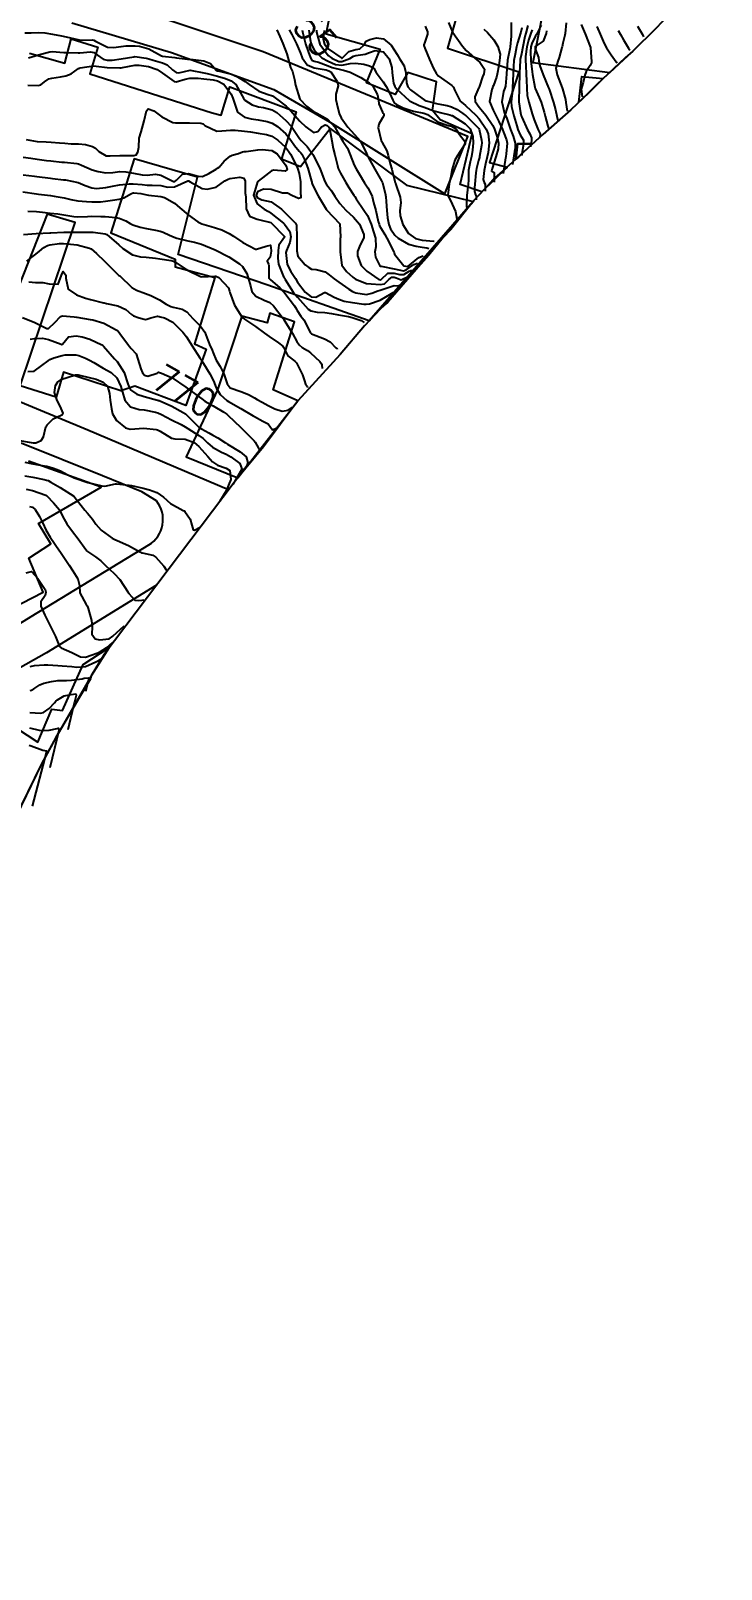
# Model space of a CAD drawing. Header units: metres. Extents: x 318500 to 325275, y 7408834 to 7428799.
# Drawn here: x 323794.6 to 323894.7, y 7419676.5 to 7419899.6 of the extents above; entities that cross this region are included whole.
import ezdxf
from ezdxf.enums import TextEntityAlignment as Align

# ---------------------------------------------------------------- set-up
doc = ezdxf.new("R2010")
doc.units = ezdxf.units.M
doc.header["$MEASUREMENT"] = 0
for name, color, linetype in [('Area', 45, 'Continuous'), ('Cotas', 45, 'Continuous'), ('Curvas de Nivel 1m', 11, 'Continuous'), ('Curvas de Nivel 5m', 15, 'Continuous'), ('Edificações', 30, 'Continuous'), ('Vias Primárias', 230, 'Continuous')]:
    doc.layers.add(name, color=color, linetype=linetype)
doc.styles.add('Style-STANDARD', font='STANDARD.shx')

msp = doc.modelspace()

# ---------------------------------------------------------------- linework, layer by layer
at = {"layer": 'Area'}
msp.add_lwpolyline([(323885.21, 7419899.93), (323881.87, 7419896.62), (323880.78, 7419895.66), (323876.62, 7419891.75), (323875.48, 7419890.58), (323872.86, 7419888.14), (323868.82, 7419884.55), (323864.93, 7419880.97), (323862.09, 7419878.48), (323861.88, 7419878.29), (323861.16, 7419877.44), (323858.75, 7419874.95), (323858.71, 7419874.85), (323855.46, 7419870.8), (323854.38, 7419869.62), (323853.54, 7419868.59), (323852.27, 7419867.07), (323847.97, 7419862.2), (323846.33, 7419860.24), (323845.96, 7419859.89), (323845.22, 7419859.21), (323842.95, 7419856.79), (323839.46, 7419852.63), (323833.3, 7419845.91), (323829.09, 7419840.32), (323828.31, 7419839.25), (323825.58, 7419836.09), (323805.2, 7419809.15), (323803.36, 7419806.05), (323803.23, 7419805.61), (323801.63, 7419802.95), (323798.23, 7419797.09), (323796.12, 7419793.28), (323790.15, 7419781.02)], dxfattribs=at)
at = {"layer": 'Curvas de Nivel 1m', "flags": 128}
for points, elevation in [([(323793.74, 7419899.29), (323794.66, 7419899.28), (323795.74, 7419899.35), (323796.63, 7419899.29), (323797.73, 7419899.09), (323799.04, 7419898.84), (323799.73, 7419898.71), (323801.58, 7419898.27), (323801.72, 7419898.24), (323803.55, 7419898.27), (323803.72, 7419898.23), (323803.98, 7419898.09), (323805.71, 7419897.22), (323806.59, 7419897.17), (323807.71, 7419897.33), (323808.35, 7419897.39), (323809.71, 7419897.41), (323810.36, 7419897.35), (323811.71, 7419896.99), (323813.53, 7419895.96), (323813.69, 7419895.91), (323815.45, 7419895.7), (323815.69, 7419895.65), (323817.28, 7419895.5), (323817.69, 7419895.48), (323818.14, 7419895.44), (323819.68, 7419895.25), (323820.66, 7419894.85), (323821.53, 7419893.85), (323821.67, 7419893.8), (323821.74, 7419893.78), (323823.66, 7419893.31), (323824.55, 7419892.91), (323825.65, 7419892.25), (323826.24, 7419891.79), (323827.63, 7419890.83), (323829.01, 7419890.36), (323829.62, 7419890.15), (323830.2, 7419889.73), (323831.6, 7419888.65), (323832.11, 7419888.22), (323832.51, 7419887.71), (323833.57, 7419886.51), (323834.46, 7419885.68), (323835.55, 7419884.85), (323836.2, 7419885), (323836.74, 7419885.65), (323837.24, 7419885.97), (323837.56, 7419885.87), (323837.78, 7419885.64), (323837.96, 7419885.23), (323838.25, 7419883.63), (323838.43, 7419882.54), (323838.66, 7419881.62), (323839.04, 7419880.07), (323839.15, 7419879.61), (323839.47, 7419878.96), (323840.27, 7419877.6), (323840.71, 7419876.86), (323841.43, 7419875.77), (323841.56, 7419875.58), (323841.78, 7419875.22), (323842.88, 7419873.57), (323843.39, 7419872.79), (323843.92, 7419871.55), (323844.27, 7419870.46), (323844.55, 7419869.54), (323844.59, 7419868.28), (323844.45, 7419867.54), (323844.56, 7419866.79), (323845.21, 7419865.53), (323845.3, 7419865.48), (323845.37, 7419865.46), (323847.29, 7419865.07), (323848.6, 7419864.8), (323849.01, 7419864.92), (323850.13, 7419865.72), (323850.65, 7419865.91)], 759), ([(323830.24, 7419899.74), (323830.7, 7419898.76), (323831.13, 7419897.73), (323831.7, 7419896.27), (323831.84, 7419895.72), (323832.25, 7419894.28), (323832.52, 7419893.71), (323832.81, 7419892.55), (323832.94, 7419891.7), (323833.61, 7419889.69), (323834.58, 7419888.65), (323835.59, 7419887.9), (323836.06, 7419887.66), (323837.58, 7419886.76), (323838.65, 7419885.62), (323839.54, 7419884.05), (323839.81, 7419883.61), (323840.51, 7419882.58), (323840.9, 7419881.59), (323841.49, 7419880.11), (323841.76, 7419879.58), (323842.19, 7419878.86), (323842.97, 7419877.56), (323843.44, 7419876.81), (323843.89, 7419876.01), (323844.06, 7419875.55), (323844.29, 7419874.67), (323844.6, 7419873.54), (323844.97, 7419871.94), (323845.08, 7419871.53), (323845.16, 7419871.33), (323845.36, 7419870.94), (323845.89, 7419870.05), (323846.19, 7419869.52), (323847.18, 7419867.64), (323847.24, 7419867.5), (323847.25, 7419867.43), (323847.32, 7419867.2), (323848.68, 7419865.49), (323849.22, 7419865.4), (323849.27, 7419865.43), (323850.83, 7419866.73), (323851.46, 7419866.97)], 758), ([(323832.04, 7419899.72), (323832.41, 7419899.04), (323833.1, 7419897.7), (323833.7, 7419896.33), (323833.93, 7419895.69), (323834.65, 7419894.65), (323835.68, 7419894.22), (323837.4, 7419893.92), (323837.67, 7419893.83), (323837.81, 7419893.77), (323838.09, 7419893.63), (323839.01, 7419892.26), (323839.15, 7419891.62), (323838.83, 7419890.41), (323838.82, 7419889.62), (323838.97, 7419888.99), (323839.29, 7419887.61), (323839.58, 7419886.95), (323840.54, 7419885.6), (323841.54, 7419884.56), (323842.39, 7419883.57), (323843.27, 7419881.8), (323843.37, 7419881.56), (323843.51, 7419881.27), (323844.45, 7419879.55), (323845.45, 7419877.82), (323845.58, 7419877.53), (323845.97, 7419876.06), (323846.05, 7419875.52), (323846.09, 7419874.85), (323846.21, 7419873.52), (323846.32, 7419872.46), (323846.48, 7419871.51), (323846.75, 7419870.89), (323847.36, 7419869.98), (323847.85, 7419869.5), (323849.34, 7419868.67), (323850.45, 7419868.35), (323851.33, 7419868.21), (323852, 7419868.11), (323852.27, 7419868.03)], 757), ([(323833.92, 7419899.69), (323833.98, 7419899.46), (323834.41, 7419897.68), (323834.78, 7419896.59), (323835.12, 7419895.67), (323835.35, 7419895.33), (323835.69, 7419895.19), (323836.31, 7419895.03), (323837.68, 7419894.5), (323838.3, 7419894.25), (323839.67, 7419893.91), (323839.94, 7419893.87), (323840.91, 7419893.59), (323841.66, 7419893.21), (323842.43, 7419892.8), (323843.65, 7419892.05), (323844.16, 7419891.55), (323844.85, 7419890.31), (323845, 7419889.54), (323845.04, 7419888.98), (323845.59, 7419887.8), (323845.69, 7419887.63), (323845.76, 7419887.53), (323845.79, 7419887.32), (323845.58, 7419886.98), (323845.04, 7419886.07), (323844.95, 7419885.54), (323845.36, 7419883.7), (323845.46, 7419883.53), (323845.48, 7419883.48), (323845.53, 7419883.39), (323846.21, 7419882.21), (323846.4, 7419881.52), (323846.69, 7419880.32), (323846.94, 7419879.51), (323847.42, 7419877.53), (323847.43, 7419877.5), (323847.43, 7419877.49), (323847.45, 7419877.44), (323848.14, 7419875.49), (323848.21, 7419874.7), (323848.1, 7419873.49), (323848.13, 7419872.76), (323848.52, 7419871.49), (323849.36, 7419870.21), (323850.35, 7419869.47), (323851.35, 7419869.21), (323853.02, 7419869.1), (323853.09, 7419869.08)], 756), ([(323836.03, 7419899.67), (323836.02, 7419899.39), (323836.47, 7419897.65), (323837.7, 7419896.02), (323838.23, 7419895.63), (323839.23, 7419895.16), (323839.69, 7419895.13), (323840.84, 7419895.6), (323841.36, 7419895.93), (323841.7, 7419896.02), (323843.05, 7419896.21), (323843.7, 7419896.45), (323844.53, 7419896.73), (323845.71, 7419896.54), (323846.52, 7419895.52), (323846.93, 7419894.27), (323846.99, 7419893.52), (323847.16, 7419892), (323847.36, 7419891.51), (323847.63, 7419891.13), (323849.42, 7419889.48), (323849.53, 7419889.4), (323849.61, 7419889.37), (323850.91, 7419888.77), (323851.6, 7419888.53), (323853.03, 7419888), (323853.59, 7419887.82), (323853.92, 7419887.75), (323855.36, 7419887.4), (323855.59, 7419887.33), (323855.7, 7419887.29), (323857.57, 7419886.12), (323858.27, 7419885.36), (323858.66, 7419884.25), (323858.71, 7419883.36), (323858.61, 7419882.27), (323858.47, 7419881.36), (323858.29, 7419880.57), (323858.06, 7419879.36), (323858.03, 7419877.92), (323857.98, 7419877.36), (323857.79, 7419875.72), (323857.77, 7419874.09), (323857.8, 7419873.96), (323857.82, 7419873.92), (323857.82, 7419873.78)], 754), ([(323837.11, 7419899.65), (323836.99, 7419898.39), (323837.17, 7419897.65), (323837.71, 7419897), (323839.66, 7419895.61), (323839.68, 7419895.6), (323839.72, 7419895.61), (323840.69, 7419896.61), (323841.71, 7419896.87), (323842.29, 7419897), (323842.9, 7419897.57), (323843.23, 7419898.07), (323843.73, 7419898.35), (323844.72, 7419898.56), (323845.73, 7419898.43), (323846.85, 7419897.52), (323847.7, 7419896.17), (323848.11, 7419895.5), (323848.7, 7419894.51), (323848.95, 7419893.49), (323849.06, 7419892.07), (323849.24, 7419891.49), (323849.63, 7419891.04), (323851.26, 7419889.81), (323851.61, 7419889.57), (323851.93, 7419889.45), (323853.61, 7419889.01), (323854.94, 7419888.74), (323855.6, 7419888.56), (323856.38, 7419888.17), (323857.57, 7419887.37), (323857.59, 7419887.35), (323857.83, 7419887.12), (323859.56, 7419885.43), (323859.6, 7419885.35), (323859.92, 7419883.72), (323859.96, 7419883.34), (323859.92, 7419882.96), (323859.64, 7419881.35), (323859.62, 7419881.24), (323859.5, 7419880.79), (323859.2, 7419879.63), (323859.15, 7419879.35), (323859.12, 7419878.99), (323858.96, 7419877.35), (323858.91, 7419876.8), (323858.91, 7419876.28), (323859.07, 7419875.8), (323859.14, 7419875.63), (323859.14, 7419875.06)], 753), ([(323851.76, 7419900.26), (323852.08, 7419899.45), (323852.1, 7419899.09), (323851.73, 7419897.93), (323851.59, 7419897.58), (323851.59, 7419897.45), (323851.71, 7419897.07), (323852.41, 7419895.44), (323852.97, 7419894.14), (323853.34, 7419893.43), (323853.66, 7419893.07), (323854.93, 7419892.13), (323855.64, 7419891.64), (323855.88, 7419891.4), (323856, 7419891.03), (323856.82, 7419889.38), (323857.26, 7419889.03), (323857.6, 7419888.78), (323859.09, 7419887.35), (323859.58, 7419886.82), (323860.62, 7419885.33), (323860.89, 7419884.67), (323861.06, 7419883.33), (323860.9, 7419881.95), (323860.76, 7419881.33), (323860.52, 7419880.31), (323860.31, 7419879.33), (323860.16, 7419878.03), (323860.3, 7419877.6), (323860.46, 7419877.34), (323860.46, 7419876.35)], 752), ([(323855.16, 7419900.8), (323855.72, 7419899.4), (323855.75, 7419899.34), (323857.18, 7419897.38), (323857.71, 7419896.76), (323859.32, 7419895.35), (323859.69, 7419895.06), (323860.37, 7419894.03), (323860.25, 7419893.34), (323860.09, 7419892.92), (323859.64, 7419891.57), (323859.58, 7419891.41), (323859.56, 7419891.35), (323858.98, 7419890), (323859.02, 7419889.36), (323859.61, 7419888.5), (323860.56, 7419887.34), (323861.57, 7419885.87), (323861.83, 7419885.32), (323862.25, 7419884.01), (323862.39, 7419883.31), (323862.34, 7419882.5), (323862.01, 7419881.31), (323861.48, 7419879.62), (323861.42, 7419879.38), (323861.4, 7419879.32), (323861.4, 7419879.24), (323861.41, 7419879.22), (323861.78, 7419879.05), (323861.77, 7419877.63)], 751), ([(323864.23, 7419900.82), (323864.23, 7419899.29), (323864.21, 7419898.82), (323864.09, 7419897.29), (323864.04, 7419896.96), (323863.7, 7419895.34), (323863.69, 7419895.29), (323863.56, 7419893.4), (323863.55, 7419893.29), (323863.39, 7419891.55), (323863.33, 7419891.29), (323863.14, 7419890.81), (323862.89, 7419889.3), (323863.28, 7419887.61), (323863.42, 7419887.29), (323863.58, 7419886.89), (323864.14, 7419885.28), (323864.51, 7419884.32), (323864.81, 7419883.28), (323864.8, 7419882.55), (323864.71, 7419882.07), (323864.41, 7419880.19)], 749), ([(323865.76, 7419900), (323865.62, 7419899.41), (323865.57, 7419899.27), (323865.13, 7419897.87), (323865, 7419897.28), (323864.8, 7419896.19), (323864.64, 7419895.28), (323864.57, 7419894.4), (323864.52, 7419893.28), (323864.49, 7419892.45), (323864.44, 7419891.28), (323864.38, 7419890.54), (323864.24, 7419889.28), (323864.28, 7419888.62), (323864.6, 7419887.28), (323865.03, 7419885.82), (323865.22, 7419885.27), (323865.55, 7419884.51), (323866, 7419883.71), (323866.04, 7419883.51), (323865.96, 7419882.88), (323865.73, 7419881.48)], 748), ([(323866.66, 7419900.36), (323866.36, 7419899.26), (323866.23, 7419898.77), (323865.9, 7419897.27), (323865.71, 7419896.23), (323865.54, 7419895.43), (323865.52, 7419895.27), (323865.46, 7419893.49), (323865.45, 7419893.27), (323865.39, 7419891.52), (323865.39, 7419891.27), (323865.35, 7419889.54), (323865.36, 7419889.27), (323865.6, 7419887.71), (323865.7, 7419887.27), (323865.76, 7419887.09), (323866.6, 7419885.25), (323866.94, 7419884.64), (323867.19, 7419884.07), (323867.2, 7419883.68), (323867.04, 7419882.76)], 747), ([(323867.27, 7419899.74), (323867.08, 7419899.25), (323866.74, 7419898.25), (323866.5, 7419897.26), (323866.32, 7419895.87), (323866.32, 7419895.26), (323866.36, 7419894.59), (323866.42, 7419893.26), (323866.47, 7419892.44), (323866.51, 7419891.26), (323866.57, 7419890.2), (323866.79, 7419889.25), (323867.29, 7419887.55), (323867.38, 7419887.24), (323867.58, 7419886.66), (323868.16, 7419885.23), (323868.42, 7419884.66), (323868.43, 7419884.48), (323868.36, 7419884.04)], 746), ([(323869.36, 7419899.61), (323869.3, 7419899.22), (323868.86, 7419898.1), (323867.72, 7419897.3), (323867.7, 7419897.26), (323867.69, 7419897.24), (323867.69, 7419897.21), (323867.72, 7419897), (323868.2, 7419895.73), (323868.26, 7419895.23), (323868.39, 7419894.53), (323868.85, 7419893.22), (323869.64, 7419891.34), (323869.69, 7419891.21), (323869.73, 7419891.12), (323870.39, 7419889.2), (323870.65, 7419888.15), (323870.85, 7419887.2), (323870.99, 7419886.6)], 744), ([(323872.21, 7419900.75), (323872.04, 7419899.19), (323871.99, 7419898.94), (323871.73, 7419897.78), (323871.63, 7419897.29), (323871.6, 7419897.19), (323871.2, 7419895.7), (323870.99, 7419895.2), (323870.73, 7419894.16), (323870.9, 7419893.2), (323871.64, 7419891.33), (323871.69, 7419891.19), (323872.09, 7419889.65), (323872.17, 7419889.18), (323872.34, 7419887.92)], 743), ([(323874.4, 7419900.52), (323874.95, 7419899.14), (323875.72, 7419897.18), (323875.74, 7419897.13), (323875.75, 7419897.1), (323875.89, 7419895.13), (323875.89, 7419894.93), (323875.69, 7419894.57), (323875.12, 7419893.7), (323874.91, 7419893.14), (323874.68, 7419892.12), (323874.36, 7419891.15), (323874.52, 7419890.04)], 742), ([(323876.65, 7419900.24), (323877.13, 7419899.12), (323877.73, 7419897.76), (323878.07, 7419897.1), (323878.71, 7419896.09), (323879.43, 7419895.08), (323879.53, 7419894.91)], 741), ([(323882.53, 7419900.28), (323883.25, 7419899.04), (323883.43, 7419898.72)], 739), ([(323794.14, 7419891.7), (323795.63, 7419891.66), (323796.06, 7419891.77), (323796.55, 7419892.19), (323797.22, 7419892.61), (323797.65, 7419892.71), (323798.89, 7419892.91), (323799.65, 7419893.08), (323800.44, 7419893.35), (323801.5, 7419894.12), (323801.61, 7419894.18), (323801.67, 7419894.19), (323801.76, 7419894.21), (323803.67, 7419894.49), (323804.05, 7419894.46), (323805.67, 7419894.27), (323807.51, 7419894.2), (323807.67, 7419894.21), (323807.89, 7419894.26), (323809.68, 7419894.59), (323810.29, 7419894.62), (323811.67, 7419894.43), (323812.92, 7419893.97), (323813.66, 7419893.45), (323815.36, 7419892.22), (323815.64, 7419892.21), (323816.97, 7419892.59), (323817.65, 7419892.74), (323818.83, 7419892.71), (323819.65, 7419892.62), (323821.02, 7419892.49), (323821.65, 7419892.34), (323822.59, 7419891.84), (323823.62, 7419890.41), (323823.89, 7419889.82), (323824.03, 7419889.39), (323824.56, 7419887.81), (323825.58, 7419887.09), (323826.54, 7419886.82), (323827.57, 7419886.66), (323828.87, 7419886.45), (323829.57, 7419886.22), (323830.34, 7419885.73), (323831.54, 7419884.65), (323832.29, 7419883.71), (323832.8, 7419882.98), (323833.51, 7419882.14), (323833.73, 7419881.9), (323833.88, 7419881.68), (323834.25, 7419880.93), (323834.76, 7419879.67), (323835.3, 7419877.81), (323835.33, 7419877.66), (323835.35, 7419877.56), (323835.45, 7419877.27), (323836.23, 7419875.65), (323837.4, 7419873.71), (323837.46, 7419873.64), (323839.37, 7419871.61), (323839.48, 7419869.73), (323839.47, 7419869.61), (323839.46, 7419869.5), (323839.42, 7419867.61), (323839.42, 7419867.51), (323839.7, 7419865.6), (323840.36, 7419864.67), (323841.27, 7419863.85), (323841.67, 7419863.58), (323843.26, 7419862.95), (323843.93, 7419862.88), (323845.26, 7419862.78), (323845.86, 7419862.92), (323846.5, 7419863.51), (323846.92, 7419863.86), (323847.28, 7419863.88), (323847.54, 7419863.76), (323848.27, 7419863.5), (323848.75, 7419863.7), (323849.02, 7419863.8)], 761), ([(323793.93, 7419883.82), (323795.52, 7419883.55), (323796.81, 7419883.47), (323797.52, 7419883.44), (323798.74, 7419883.37), (323799.52, 7419883.3), (323800.43, 7419883.22), (323801.52, 7419883.2), (323802.52, 7419883.1), (323803.52, 7419882.81), (323803.98, 7419882.55), (323804.43, 7419882.08), (323805.5, 7419881.48), (323806.11, 7419881.44), (323807.5, 7419881.52), (323808.03, 7419881.5), (323809.5, 7419881.52), (323809.88, 7419881.63), (323810.12, 7419882), (323810.23, 7419882.72), (323810.31, 7419884), (323810.59, 7419884.95), (323810.89, 7419885.99), (323811.01, 7419886.54), (323811.34, 7419887.98), (323811.59, 7419888.26), (323812.43, 7419887.97), (323813.58, 7419887.1), (323815.19, 7419886.31), (323815.56, 7419886.24), (323817.23, 7419886.24), (323817.57, 7419886.23), (323819.25, 7419886.2), (323819.56, 7419886.08), (323819.84, 7419885.88), (323821.55, 7419885.04), (323822.29, 7419885.1), (323823.55, 7419885.16), (323824.21, 7419885.16), (323825.55, 7419885.06), (323826.42, 7419884.92), (323827.54, 7419884.73), (323828.76, 7419884.54), (323829.54, 7419884.29), (323830.41, 7419883.73), (323831.52, 7419882.7), (323831.96, 7419882.16), (323832.25, 7419881.71), (323833.05, 7419880.13), (323833.24, 7419879.69), (323833.47, 7419878.91), (323833.67, 7419877.69), (323833.7, 7419875.95), (323833.73, 7419875.69), (323833.73, 7419875.39), (323833.42, 7419875.27), (323832.45, 7419875.7), (323831.79, 7419876.07), (323831.43, 7419876.04), (323831.1, 7419876.05), (323829.44, 7419876.57), (323828.34, 7419876.65), (323827.43, 7419876.22), (323827.25, 7419875.77), (323827.42, 7419875.4), (323828.09, 7419875.09), (323829.42, 7419874.77), (323830.94, 7419873.72), (323831.39, 7419873.29), (323832.98, 7419871.7), (323833.09, 7419871.42), (323833.16, 7419869.69), (323833.17, 7419867.84), (323833.17, 7419867.69), (323833.31, 7419866.9), (323834.35, 7419865.67), (323834.89, 7419865.27), (323835.28, 7419865.01), (323835.98, 7419864.96), (323837.28, 7419864.62), (323837.86, 7419864.21), (323838.59, 7419863.62), (323839.26, 7419863.14), (323840.7, 7419862.13), (323841.24, 7419861.78), (323841.72, 7419861.58), (323843.24, 7419861.35), (323844.04, 7419861.55), (323844.89, 7419861.89), (323845.25, 7419861.96), (323846.42, 7419862.35), (323847.26, 7419862.67), (323847.82, 7419862.61), (323848.06, 7419862.69), (323848.2, 7419862.75)], 762), ([(323793.5, 7419881.27), (323794.6, 7419881.1), (323795.49, 7419880.98), (323796.86, 7419880.8), (323797.49, 7419880.73), (323799.07, 7419880.56), (323799.49, 7419880.52), (323801.26, 7419880.34), (323801.48, 7419880.29), (323801.93, 7419880.11), (323803.47, 7419879.45), (323804.37, 7419879.18), (323805.46, 7419878.99), (323806.46, 7419879.06), (323807.47, 7419879.19), (323808.34, 7419879.15), (323809.46, 7419878.96), (323810.74, 7419878.71), (323811.46, 7419878.68), (323812.64, 7419878.79), (323813.46, 7419878.66), (323814.88, 7419877.94), (323815.26, 7419877.74), (323815.45, 7419877.75), (323815.72, 7419877.93), (323816.58, 7419878.8), (323817.46, 7419878.88), (323818.84, 7419878.51), (323819.46, 7419878.48), (323820.41, 7419878.92), (323821.48, 7419879.54), (323821.67, 7419879.65), (323821.89, 7419879.84), (323822.64, 7419880.68), (323823.5, 7419881.42), (323823.77, 7419881.55), (323824.68, 7419881.81), (323825.3, 7419882.02), (323825.51, 7419882.07), (323825.83, 7419882.11), (323827.52, 7419882.33), (323828.13, 7419882.37), (323829.51, 7419882.22), (323830.29, 7419881.73), (323831.49, 7419880.15), (323831.7, 7419879.72), (323831.73, 7419879.46), (323831.47, 7419879.24), (323829.83, 7419879.38), (323829.47, 7419879.29), (323828.59, 7419878.63), (323827.53, 7419877.77), (323827.45, 7419877.67), (323826.87, 7419875.78), (323827.41, 7419874.52), (323828.43, 7419873.75), (323829.05, 7419873.4), (323829.39, 7419873.17), (323831.2, 7419871.72), (323831.37, 7419871.56), (323832.12, 7419870.47), (323832.27, 7419869.71), (323832.16, 7419868.89), (323831.67, 7419867.71), (323831.58, 7419867.45), (323831.77, 7419865.71), (323832.29, 7419864.71), (323832.94, 7419863.69), (323833.26, 7419863.14), (323834.37, 7419861.67), (323835.23, 7419861.01), (323835.9, 7419860.98), (323837.19, 7419861.64), (323837.22, 7419861.66), (323837.24, 7419861.66), (323837.29, 7419861.64), (323838.57, 7419860.96), (323839.23, 7419860.67), (323840.04, 7419860.41), (323841.23, 7419860.19), (323842.85, 7419859.93), (323843.22, 7419859.93), (323843.68, 7419860.01), (323845.23, 7419860.51), (323846.87, 7419861.51), (323847.11, 7419861.64), (323847.24, 7419861.68), (323847.33, 7419861.67), (323847.36, 7419861.68), (323847.39, 7419861.69)], 763), ([(323793.46, 7419878.73), (323795.14, 7419878.52), (323795.45, 7419878.48), (323797.42, 7419878.2), (323797.45, 7419878.2), (323797.75, 7419878.17), (323799.31, 7419878), (323799.45, 7419877.98), (323799.62, 7419877.96), (323801.44, 7419877.58), (323802.49, 7419877.15), (323803.44, 7419876.8), (323804.09, 7419876.73), (323805.44, 7419876.87), (323806.42, 7419877.07), (323807.44, 7419877.27), (323808.84, 7419877.41), (323809.44, 7419877.42), (323810.74, 7419877.29), (323811.44, 7419877.21), (323812.19, 7419877.22), (323813.44, 7419877.17), (323814.42, 7419876.92), (323815.44, 7419876.98), (323817.37, 7419877.82), (323817.45, 7419877.84), (323817.67, 7419877.68), (323819.44, 7419876.72), (323820.17, 7419876.61), (323821.44, 7419876.93), (323822.72, 7419877.83), (323823.18, 7419878.09), (323823.46, 7419878.19), (323824.89, 7419878.37), (323825.46, 7419878.24), (323825.65, 7419877.8), (323825.67, 7419876.03), (323825.69, 7419875.8), (323825.75, 7419875.47), (323825.83, 7419873.79), (323826.3, 7419872.7), (323827.38, 7419872.27), (323827.78, 7419872.17), (323829.37, 7419871.79), (323829.45, 7419871.74), (323831.35, 7419869.78), (323831.37, 7419869.74), (323831.38, 7419869.72), (323831.37, 7419869.7), (323831.35, 7419869.65), (323830.56, 7419868.49), (323830.43, 7419867.73), (323830.39, 7419866.64), (323830.5, 7419865.73), (323831.27, 7419863.84), (323831.32, 7419863.77), (323831.35, 7419863.72), (323831.45, 7419863.53), (323832.61, 7419861.7), (323833.23, 7419860.95), (323834.41, 7419859.67), (323834.79, 7419859.25), (323835.2, 7419858.97), (323836.09, 7419858.77), (323837.2, 7419858.72), (323838.17, 7419858.59), (323839.2, 7419858.38), (323840.64, 7419858.14), (323841.2, 7419858.02), (323842.46, 7419857.57), (323842.93, 7419857.31)], 764), ([(323794.15, 7419873.45), (323795.39, 7419873.37), (323796.27, 7419873.3), (323797.39, 7419873.17), (323798.51, 7419873.03), (323799.38, 7419872.92), (323800.83, 7419872.68), (323801.38, 7419872.62), (323802.81, 7419872.67), (323803.38, 7419872.69), (323804.76, 7419872.68), (323805.38, 7419872.66), (323806.91, 7419872.52), (323807.38, 7419872.43), (323808.36, 7419872.03), (323809.01, 7419871.66), (323809.36, 7419871.47), (323810.46, 7419871.1), (323811.36, 7419870.92), (323812.64, 7419870.69), (323813.36, 7419870.52), (323813.78, 7419870.38), (323814.69, 7419869.94), (323815.35, 7419869.65), (323815.76, 7419869.51), (323817.34, 7419869.12), (323818.31, 7419868.92), (323819.33, 7419868.63), (323821.32, 7419867.85), (323823.3, 7419866.81), (323824.85, 7419865.8), (323825.29, 7419865.39), (323825.89, 7419864.4), (323826.11, 7419863.79), (323826.43, 7419862.6), (323826.64, 7419861.78), (323827.23, 7419861.1), (323828.42, 7419860.55), (323829.22, 7419860.17), (323829.76, 7419859.73), (323831.19, 7419857.88), (323831.25, 7419857.78), (323831.28, 7419857.72), (323831.43, 7419857.47), (323832.51, 7419855.7), (323833.14, 7419854.54), (323833.48, 7419854.03), (323833.92, 7419853.68), (323834.68, 7419853.21), (323835.13, 7419852.88), (323836.48, 7419851.65), (323836.75, 7419851.29), (323836.79, 7419851.17), (323836.85, 7419850.64)], 766), ([(323793.52, 7419870.04), (323795.35, 7419870.2), (323797.35, 7419870.31), (323797.5, 7419870.31), (323799.35, 7419870.37), (323801.09, 7419870.38), (323801.35, 7419870.38), (323801.61, 7419870.38), (323803.35, 7419870.38), (323803.64, 7419870.37), (323805.35, 7419870.17), (323805.62, 7419870.06), (323807.33, 7419868.57), (323807.95, 7419868.03), (323809.31, 7419867.11), (323810.49, 7419866.81), (323811.3, 7419866.76), (323812.66, 7419866.61), (323813.3, 7419866.52), (323814.94, 7419866.29), (323815.29, 7419866.18), (323815.77, 7419865.92), (323816.66, 7419865.29), (323817.28, 7419864.9), (323819.17, 7419863.98), (323819.27, 7419863.94), (323819.33, 7419863.93), (323821.27, 7419864.02), (323821.42, 7419864), (323821.86, 7419863.84), (323823.25, 7419862.33), (323823.39, 7419861.82), (323823.43, 7419861.62), (323824.13, 7419859.81), (323825.19, 7419858.1), (323825.34, 7419857.95), (323825.57, 7419857.79), (323827.17, 7419856.7), (323828.48, 7419855.75), (323829.15, 7419855.26), (323830.51, 7419854.35), (323831.13, 7419853.87), (323831.22, 7419853.72), (323831.86, 7419852.45), (323832.86, 7419851.69), (323833.11, 7419851.46), (323833.99, 7419849.68), (323834.25, 7419848.85), (323834.4, 7419848.34), (323834.64, 7419848.04), (323834.7, 7419847.86)], 767), ([(323794, 7419866.21), (323794.74, 7419866.76), (323795.3, 7419867.19), (323795.86, 7419867.65), (323796.48, 7419868.18), (323797.02, 7419868.48), (323797.33, 7419868.55), (323798.75, 7419868.73), (323799.33, 7419868.74), (323800.84, 7419868.61), (323801.33, 7419868.54), (323803.11, 7419868.09), (323803.32, 7419867.99), (323804.09, 7419867.3), (323805.29, 7419866.19), (323805.43, 7419866.06), (323807.27, 7419864.22), (323807.37, 7419864.13), (323807.47, 7419864.04), (323809.25, 7419862.37), (323809.89, 7419862), (323811.23, 7419861.51), (323812, 7419861.2), (323813.22, 7419860.59), (323814.22, 7419859.94), (323814.88, 7419859.6), (323815.21, 7419859.52), (323816.54, 7419859.24), (323817.2, 7419858.82), (323818.07, 7419857.89), (323819.17, 7419856.75), (323819.8, 7419855.87), (323820.27, 7419854.74), (323820.6, 7419853.86), (323820.77, 7419853.5), (323821.12, 7419852.65), (323821.36, 7419852.09), (323821.48, 7419851.84), (323822.02, 7419850.91), (323822.57, 7419849.83), (323823.06, 7419848.38), (323823.49, 7419847.82), (323825.04, 7419847.29), (323826.13, 7419846.87), (323827.04, 7419846.37), (323827.42, 7419846.15), (323828.14, 7419845.75), (323829.02, 7419845.28), (323829.95, 7419844.79), (323831.01, 7419844.42), (323831.91, 7419844.6), (323832.51, 7419845.02)], 768), ([(323794.3, 7419863.17), (323795.25, 7419863.1), (323796.34, 7419863.09), (323797.25, 7419862.9), (323798.54, 7419862.86), (323799.04, 7419864.14), (323799.28, 7419864.69), (323799.66, 7419864.14), (323799.68, 7419863.72), (323800, 7419862.13), (323801.23, 7419861.29), (323802.5, 7419860.82), (323803.22, 7419860.61), (323805.13, 7419860.14), (323805.21, 7419860.13), (323805.55, 7419860.06), (323807.21, 7419859.69), (323808.35, 7419859.17), (323809.19, 7419858.45), (323809.45, 7419858.27), (323810.28, 7419857.99), (323811.19, 7419857.75), (323811.4, 7419857.77), (323811.98, 7419857.97), (323812.94, 7419858.21), (323813.19, 7419858.16), (323813.34, 7419858.11), (323813.97, 7419857.95), (323815.18, 7419857.32), (323816.65, 7419855.91), (323817.15, 7419855.23), (323817.98, 7419853.89), (323819.11, 7419852.15), (323819.22, 7419851.99), (323819.29, 7419851.88), (323819.64, 7419851.34), (323820.55, 7419849.86), (323821.06, 7419848.82), (323821.47, 7419847.84), (323822.05, 7419846.85), (323823.03, 7419845.97), (323823.27, 7419845.82), (323825.02, 7419844.83), (323826.81, 7419843.77), (323827, 7419843.66), (323828.23, 7419842.99), (323828.99, 7419842.58), (323829.35, 7419842.11), (323829.63, 7419841.72), (323830.15, 7419841.96)], 769), ([(323794.48, 7419854.86), (323795.14, 7419854.97), (323796.28, 7419855.04), (323797.14, 7419854.83), (323799.01, 7419854.14), (323799.1, 7419854.11), (323799.13, 7419854.11), (323799.18, 7419854.14), (323800.05, 7419855.23), (323801.15, 7419855.35), (323802.05, 7419855.21), (323803.14, 7419854.89), (323804.9, 7419854.06), (323805.04, 7419853.97), (323805.13, 7419853.87), (323806.73, 7419852.04), (323807.1, 7419851.62), (323808.13, 7419850.02), (323808.67, 7419848.4), (323808.79, 7419848.01), (323809.05, 7419847.52), (323809.95, 7419846.9), (323811.04, 7419846.58), (323812.96, 7419846.03), (323813.03, 7419846.01), (323813.07, 7419846), (323813.18, 7419845.96), (323815.02, 7419845.14), (323816.66, 7419844.25), (323817, 7419844.04), (323817.17, 7419843.9), (323818.97, 7419842.09), (323819.31, 7419841.87), (323820.4, 7419841.29), (323820.96, 7419840.96), (323821.68, 7419840.56), (323822.81, 7419839.82), (323822.95, 7419839.73), (323823.12, 7419839.64), (323824.93, 7419838.54), (323825.8, 7419837.79), (323826.06, 7419836.93), (323825.74, 7419836.24)], 771), ([(323794.15, 7419850.2), (323795.04, 7419850.23), (323795.08, 7419850.24), (323796.2, 7419851.07), (323797.1, 7419851.74), (323797.35, 7419851.92), (323797.9, 7419852.16), (323799.11, 7419852.51), (323799.58, 7419852.6), (323801.11, 7419852.61), (323801.53, 7419852.52), (323802.52, 7419852.1), (323803.11, 7419851.82), (323803.7, 7419851.48), (323805.09, 7419850.66), (323806.26, 7419850.05), (323807.07, 7419849.26), (323807.63, 7419848.02), (323807.88, 7419847.19), (323808.24, 7419846.02), (323809.02, 7419845.06), (323810.31, 7419844.69), (323811.01, 7419844.62), (323812.66, 7419844.3), (323813, 7419844.19), (323813.54, 7419843.94), (323814.99, 7419843.18), (323816.39, 7419842.5), (323816.97, 7419842.16), (323817.35, 7419841.9), (323818.96, 7419840.89), (323819.57, 7419840.49), (323820.22, 7419839.86), (323820.94, 7419839.22), (323822.25, 7419838.51), (323822.93, 7419838.19), (323823.57, 7419837.81), (323824.91, 7419836.85), (323825.18, 7419836.08), (323823.88, 7419833.82)], 772), ([(323792.95, 7419840.17), (323794.63, 7419839.88), (323794.94, 7419839.82), (323795.3, 7419839.83), (323796.07, 7419840.18), (323796.42, 7419840.71), (323796.77, 7419842.17), (323796.85, 7419842.29), (323796.97, 7419842.45), (323797.84, 7419843.3), (323799, 7419843.85), (323799.19, 7419843.95), (323799.29, 7419844.14), (323799.01, 7419844.82), (323798.35, 7419846.15), (323798.03, 7419847.15), (323798.16, 7419848.15), (323798.49, 7419848.71), (323799.06, 7419849.07), (323799.85, 7419849.34), (323801.07, 7419849.71), (323801.47, 7419849.71), (323803.07, 7419849.34), (323804.05, 7419849.09), (323805.06, 7419848.66), (323805.69, 7419848.05), (323805.99, 7419847), (323806.1, 7419846.04), (323806.27, 7419844.78), (323806.41, 7419844.04), (323806.99, 7419843.06), (323808.31, 7419842.02), (323808.97, 7419841.84), (323810.97, 7419841.98), (323812.78, 7419841.76), (323812.97, 7419841.73), (323813.36, 7419841.55), (323814.96, 7419840.53), (323815.47, 7419840.43), (323816.95, 7419840.38), (323818.26, 7419839.89), (323818.94, 7419839.3), (323820.25, 7419837.86), (323820.91, 7419837.1), (323821.65, 7419836.58), (323822.9, 7419836.18), (323823.42, 7419835.81), (323823.59, 7419834.52), (323822.91, 7419832.9), (323822.01, 7419831.4)], 773), ([(323793.72, 7419837.03), (323794.9, 7419836.82), (323796.54, 7419836.53), (323796.89, 7419836.45), (323797.87, 7419836.16), (323798.64, 7419835.9), (323798.89, 7419835.79), (323799.96, 7419835.2), (323800.88, 7419834.75), (323802.87, 7419834.09), (323804.86, 7419833.61), (323805.34, 7419833.57), (323806.87, 7419833.88), (323807.01, 7419833.89), (323808.87, 7419833.72), (323809.2, 7419833.67), (323810.86, 7419833.25), (323811.8, 7419833.02), (323812.85, 7419832.66), (323813.81, 7419831.94), (323814.83, 7419831.04), (323816.67, 7419830.04), (323816.81, 7419829.99), (323816.87, 7419829.96), (323816.94, 7419829.9), (323817.67, 7419828.75), (323817.92, 7419827.88), (323818.13, 7419827.23), (323818.33, 7419827.2), (323819.05, 7419827.55)], 774), ([(323793.92, 7419833.14), (323794.85, 7419832.95), (323796.77, 7419832.24), (323796.84, 7419832.21), (323796.9, 7419832.17), (323797.86, 7419831.12), (323798.73, 7419830.14), (323798.76, 7419830.09), (323798.81, 7419830), (323799.42, 7419828.75), (323799.79, 7419828.12), (323800.77, 7419826.79), (323801.3, 7419826.1), (323802.73, 7419824.16), (323802.82, 7419824.09), (323803.98, 7419823.32), (323804.72, 7419822.73), (323805.06, 7419822.4), (323805.43, 7419822.05), (323806.69, 7419820.91), (323807.51, 7419820.02), (323808.65, 7419818.24), (323808.75, 7419818.1), (323808.81, 7419818.01), (323809.69, 7419817.04), (323810.14, 7419816.98), (323810.67, 7419817.03), (323810.95, 7419817.06)], 776), ([(323794.38, 7419830.63), (323794.82, 7419830.53), (323795.22, 7419830.19), (323795.84, 7419829.14), (323796.31, 7419828.17), (323796.78, 7419827.23), (323797.39, 7419826.16), (323798.73, 7419824.19), (323798.77, 7419824.14), (323799.57, 7419822.97), (323800.13, 7419822.12), (323800.7, 7419821.27), (323801.41, 7419820.1), (323801.63, 7419819.14), (323801.69, 7419818.1), (323802.63, 7419816.42), (323802.76, 7419816.22), (323802.81, 7419816.09), (323802.88, 7419815.83), (323803.38, 7419814.08), (323803.5, 7419813.17), (323803.43, 7419812.08), (323803.92, 7419811.43), (323804.56, 7419811.27), (323805.95, 7419811.41), (323806.46, 7419811.8), (323808.12, 7419813.3)], 777), ([(323793.9, 7419820.99), (323794.69, 7419821.18), (323795.61, 7419820.18), (323796.66, 7419818.55), (323796.74, 7419818.17), (323796.65, 7419817.72), (323796.03, 7419816.78), (323796.04, 7419816.18), (323796.61, 7419814.83), (323796.94, 7419814.16), (323797.35, 7419813.39), (323797.99, 7419812.15), (323798.16, 7419811.74), (323798.56, 7419810.78), (323798.75, 7419810.33), (323798.99, 7419810.13), (323800.54, 7419809.42), (323801.81, 7419808.82), (323802.53, 7419808.75), (323803.5, 7419809.11), (323804.54, 7419809.5), (323805.61, 7419810.15), (323806.5, 7419810.95)], 778), ([(323794.51, 7419807.43), (323795.14, 7419807.55), (323796.51, 7419807.66), (323797.03, 7419807.65), (323798.51, 7419807.57), (323799.13, 7419807.51), (323800.51, 7419807.4), (323801.28, 7419807.33), (323802.51, 7419807.4), (323804.03, 7419808.07), (323804.33, 7419808.25), (323804.52, 7419808.33), (323804.72, 7419808.45), (323804.89, 7419808.6)], 779), ([(323794.42, 7419800.74), (323795.97, 7419800.63), (323796.42, 7419800.73), (323797.25, 7419801.33), (323798.04, 7419802.15), (323798.23, 7419802.36), (323798.45, 7419802.56), (323799.43, 7419803.15), (323800.46, 7419803.34), (323801.12, 7419803.42), (323801.18, 7419803.19), (323800.91, 7419802.22), (323800.78, 7419801.71), (323799.95, 7419798.24)], 781), ([(323794.39, 7419798.5), (323795.82, 7419798.18), (323796.39, 7419798.11), (323797.23, 7419798.16), (323798.39, 7419798.44), (323798.56, 7419798.48), (323798.6, 7419798.48), (323798.67, 7419798.12), (323797.36, 7419792.7)], 782), ([(323794.36, 7419796.01), (323794.64, 7419795.91), (323796.35, 7419795.28), (323796.87, 7419795.19), (323796.88, 7419795.09), (323794.78, 7419787.15)], 783)]:
    msp.add_lwpolyline(points, dxfattribs=dict(at, elevation=elevation))
at = {"layer": 'Curvas de Nivel 5m', "flags": 128}
for points, elevation in [([(323834.88, 7419899.68), (323835.08, 7419898.32), (323835.24, 7419897.67), (323835.71, 7419896.73), (323836.79, 7419895.65), (323837.69, 7419895.17), (323838.77, 7419894.71), (323839.68, 7419894.61), (323840.91, 7419894.83), (323841.68, 7419894.92), (323842.85, 7419894.74), (323843.68, 7419894.49), (323844.3, 7419894.17), (323844.67, 7419893.55), (323845.65, 7419892.18), (323846.09, 7419891.53), (323846.63, 7419890.51), (323847.08, 7419889.52), (323847.27, 7419889.17), (323847.6, 7419888.91), (323848.55, 7419888.44), (323849.6, 7419888.07), (323850.08, 7419887.96), (323851.59, 7419887.66), (323852.11, 7419887.44), (323853.57, 7419886.39), (323855.12, 7419885.86), (323855.57, 7419885.74), (323856.22, 7419885.39), (323856.74, 7419884.57), (323857.54, 7419883.47), (323857.56, 7419883.37), (323857.56, 7419883.35), (323857.54, 7419883.2), (323856.42, 7419881.39), (323856.08, 7419880.81), (323855.64, 7419879.4), (323855.47, 7419878.48), (323855.27, 7419877.6), (323855.25, 7419877.4), (323855.06, 7419875.78), (323855.18, 7419875.4), (323855.42, 7419874.99), (323856.15, 7419873.39), (323856.34, 7419872.34)], 755), ([(323860.25, 7419899.83), (323860.79, 7419899.33), (323861.73, 7419898.28), (323862.31, 7419897.31), (323862.62, 7419896.21), (323862.56, 7419895.31), (323862.43, 7419894.57), (323862.19, 7419893.31), (323862.08, 7419892.89), (323861.65, 7419891.67), (323861.54, 7419891.42), (323861.5, 7419891.32), (323861.42, 7419891.1), (323861.11, 7419889.33), (323861.6, 7419888.06), (323862.03, 7419887.31), (323862.44, 7419886.45), (323862.96, 7419885.3), (323863.13, 7419884.87), (323863.54, 7419883.79), (323863.64, 7419883.29), (323863.52, 7419881.74), (323863.45, 7419881.35), (323863.44, 7419881.29), (323863.42, 7419881.21), (323863.42, 7419881.18), (323863.09, 7419878.91)], 750), ([(323868.57, 7419900.43), (323868, 7419899.24), (323867.9, 7419899.08), (323867.74, 7419898.84), (323867.23, 7419897.74), (323867.1, 7419897.25), (323867.03, 7419896.57), (323867.1, 7419895.25), (323867.26, 7419893.66), (323867.31, 7419893.25), (323867.64, 7419891.44), (323867.7, 7419891.24), (323868.31, 7419889.91), (323868.57, 7419889.23), (323869.01, 7419887.81), (323869.18, 7419887.22), (323869.57, 7419885.77), (323869.68, 7419885.32)], 745), ([(323879.76, 7419899.62), (323880.07, 7419899.08), (323880.54, 7419898.27), (323881.26, 7419897.06), (323881.44, 7419896.78)], 740), ([(323794.25, 7419895.65), (323795.69, 7419896.09), (323796.03, 7419896.19), (323797.32, 7419896.55), (323797.7, 7419896.58), (323799.39, 7419896.45), (323799.69, 7419896.44), (323801.44, 7419896.38), (323801.69, 7419896.39), (323803.26, 7419896.54), (323803.7, 7419896.45), (323804.24, 7419896.08), (323805.08, 7419895.47), (323805.68, 7419895.32), (323806.4, 7419895.33), (323807.68, 7419895.51), (323809.52, 7419895.84), (323809.69, 7419895.85), (323811.31, 7419895.61), (323811.69, 7419895.54), (323812.31, 7419895.35), (323813.68, 7419894.93), (323814.37, 7419894.65), (323815.11, 7419893.94), (323815.66, 7419893.53), (323816.07, 7419893.52), (323817.67, 7419893.9), (323819.66, 7419893.48), (323820.15, 7419893.39), (323821.66, 7419893.02), (323822.82, 7419892.66), (323823.65, 7419892.35), (323824.31, 7419891.81), (323825.25, 7419890.16), (323825.42, 7419889.8), (323825.61, 7419889.52), (323826.66, 7419888.84), (323827.6, 7419888.57), (323828.3, 7419888.46), (323829.59, 7419888.11), (323830.24, 7419887.73), (323831.57, 7419886.59), (323832.36, 7419885.71), (323833.53, 7419883.99), (323833.8, 7419883.69), (323834.66, 7419882.81), (323835.46, 7419881.66), (323835.51, 7419881.57), (323836.51, 7419879.65), (323837.12, 7419877.97), (323837.24, 7419877.64), (323837.45, 7419877.29), (323838.17, 7419876.37), (323838.67, 7419875.62), (323839.41, 7419874.54), (323840.24, 7419873.6), (323841.38, 7419872.55), (323842.24, 7419871.57), (323842.89, 7419870.03), (323842.87, 7419869.56), (323842.35, 7419868.55), (323841.94, 7419867.57), (323841.93, 7419866.96), (323842.47, 7419865.57), (323843.29, 7419864.72), (323845.02, 7419863.53), (323845.27, 7419863.46), (323845.33, 7419863.47), (323845.39, 7419863.53), (323846.36, 7419864.44), (323847.28, 7419864.47), (323848.04, 7419864.25), (323848.68, 7419864.27), (323849.44, 7419864.72), (323849.83, 7419864.86)], 760), ([(323793.43, 7419876.22), (323795.43, 7419875.95), (323795.71, 7419875.91), (323797.42, 7419875.69), (323797.96, 7419875.63), (323799.42, 7419875.39), (323800.41, 7419875.14), (323801.41, 7419874.95), (323802.67, 7419874.85), (323803.41, 7419874.78), (323804.69, 7419874.8), (323805.41, 7419874.87), (323806.45, 7419875.01), (323807.42, 7419875.17), (323808.09, 7419875.36), (323809.18, 7419876.01), (323809.43, 7419876.1), (323809.53, 7419876.11), (323810.54, 7419875.99), (323811.43, 7419875.81), (323811.64, 7419875.76), (323813.42, 7419875.57), (323813.95, 7419875.42), (323815.41, 7419874.6), (323816.2, 7419873.92), (323817.39, 7419872.9), (323818.8, 7419871.89), (323819.37, 7419871.62), (323820.72, 7419871.21), (323821.36, 7419871.04), (323822.27, 7419870.74), (323823.35, 7419870.22), (323823.95, 7419869.81), (323825.34, 7419868.87), (323827.15, 7419867.95), (323827.32, 7419867.92), (323828.72, 7419868.36), (323829.33, 7419868.49), (323829.44, 7419867.74), (323829.43, 7419867.62), (323829.31, 7419866.75), (323828.84, 7419866.2), (323829.05, 7419865.74), (323829.1, 7419865.55), (323829.1, 7419863.74), (323829.27, 7419863.55), (323830.67, 7419862.31), (323831.24, 7419861.75), (323831.27, 7419861.72), (323831.43, 7419861.53), (323832.8, 7419859.7), (323832.96, 7419859.45), (323833.2, 7419859.01), (323833.74, 7419858.23), (323834.17, 7419857.68), (323835.16, 7419855.81), (323835.3, 7419855.66), (323837.15, 7419854.92), (323838, 7419854.48), (323838.83, 7419853.61), (323838.98, 7419853.45), (323838.99, 7419853.42)], 765), ([(323793.4, 7419858.01), (323795.18, 7419857.27), (323796.92, 7419856.42), (323797.16, 7419856.43), (323798.05, 7419857.28), (323798.91, 7419858.14), (323799.19, 7419858.28), (323800.87, 7419858.12), (323801.19, 7419858.07), (323801.25, 7419858.06), (323803.18, 7419857.73), (323803.6, 7419857.66), (323805.18, 7419857.18), (323806.96, 7419856.24), (323807.16, 7419856.11), (323807.24, 7419856.04), (323807.5, 7419855.69), (323808.76, 7419854.02), (323808.91, 7419853.79), (323809.13, 7419853.54), (323809.87, 7419852.75), (323810.12, 7419851.99), (323810.52, 7419850.56), (323810.79, 7419849.98), (323811.08, 7419849.66), (323811.56, 7419849.49), (323812.89, 7419849.96), (323813.01, 7419850.03), (323813.08, 7419850.07), (323813.53, 7419849.95), (323815.07, 7419849.29), (323817.05, 7419847.9), (323819.04, 7419846.47), (323819.36, 7419846.2), (323819.84, 7419845.87), (323821.02, 7419845.21), (323822.56, 7419844.27), (323823, 7419843.99), (323823.22, 7419843.82), (323824.97, 7419842.09), (323825.28, 7419841.8), (323826.13, 7419840.95), (323826.95, 7419840.15), (323827.13, 7419839.94), (323827.58, 7419839.05), (323827.67, 7419838.86), (323827.79, 7419838.9)], 770), ([(323793.74, 7419835.07), (323794.88, 7419834.88), (323796.52, 7419834.53), (323796.87, 7419834.44), (323797.08, 7419834.37), (323797.51, 7419834.16), (323798.86, 7419833.37), (323800.84, 7419832.11), (323802.41, 7419830.09), (323802.81, 7419829.63), (323803.51, 7419828.79), (323804.01, 7419828.07), (323804.78, 7419827.18), (323806.38, 7419826.04), (323806.76, 7419825.83), (323807.12, 7419825.67), (323808.74, 7419824.97), (323810.5, 7419823.98), (323810.65, 7419823.9), (323810.73, 7419823.88), (323812.3, 7419823.53), (323812.72, 7419823.27), (323813.85, 7419821.94), (323814.2, 7419821.43), (323814.31, 7419821.41)], 775), ([(323794.47, 7419803.91), (323794.68, 7419803.97), (323795, 7419804.18), (323795.9, 7419804.75), (323796.48, 7419804.99), (323797.57, 7419805.25), (323798.48, 7419805.38), (323799.75, 7419805.39), (323800.48, 7419805.41), (323802.02, 7419805.63), (323802.3, 7419805.7), (323802.94, 7419805.76), (323802.95, 7419805.52), (323802.89, 7419805.3), (323802.53, 7419803.79)], 780)]:
    msp.add_lwpolyline(points, dxfattribs=dict(at, elevation=elevation))
at = {"layer": 'Edificações'}
for points in [[(323896.01, 7419923.54), (323887.99, 7419927.71), (323882.97, 7419920.13), (323877.42, 7419921.84), (323875.59, 7419916.78), (323871.74, 7419916.89), (323867.36, 7419895.01), (323878.55, 7419893.56), (323881.87, 7419896.62), (323885.21, 7419899.93), (323886.21, 7419901.01), (323887.25, 7419901.9), (323892.45, 7419906.8), (323896.39, 7419910.74), (323896.87, 7419914.99), (323892.06, 7419915.52)], [(323859.98, 7419876.22), (323856.85, 7419877.31), (323858.58, 7419884.64), (323853.94, 7419886.68), (323852.83, 7419888.04), (323853.42, 7419892.17), (323849.24, 7419893.57), (323847.43, 7419890.37), (323843.25, 7419892.05), (323845.24, 7419896.86), (323837.39, 7419899.1), (323839.92, 7419911.85), (323841.74, 7419917.46), (323851.19, 7419913.96), (323849.37, 7419908.93), (323857.52, 7419905.94), (323854.99, 7419897.07), (323865.32, 7419893.65), (323861.07, 7419880.49), (323863.63, 7419879.84)], [(323874.03, 7419889.22), (323874.46, 7419892.97), (323877.59, 7419892.66)], [(323877.59, 7419892.66), (323876.31, 7419891.43), (323875.48, 7419890.58), (323874.78, 7419889.93), (323874.03, 7419889.22)], [(323865.17, 7419883.21), (323864.93, 7419880.97)], [(323867.34, 7419883.19), (323866.09, 7419882.04), (323865.27, 7419881.29), (323864.93, 7419880.97)], [(323867.34, 7419883.19), (323865.17, 7419883.21)], [(323863.63, 7419879.84), (323861.88, 7419878.29), (323860.95, 7419877.23), (323859.98, 7419876.22)], [(323858.71, 7419874.85), (323855.46, 7419870.8), (323854.38, 7419869.62), (323851.08, 7419865.72), (323846.33, 7419860.24), (323845.22, 7419859.21), (323843.63, 7419857.52)], [(323833.3, 7419845.91), (323829.73, 7419847.55), (323832.8, 7419857.41), (323829.25, 7419858.66), (323828.85, 7419857.25), (323825.18, 7419858.2), (323821.67, 7419847.53), (323817.09, 7419837.8), (323824.58, 7419834.76)], [(323833.3, 7419845.91), (323828.31, 7419839.25), (323824.58, 7419834.76)], [(323791.49, 7419783.78), (323787.89, 7419785.1), (323788.43, 7419786.47), (323785.56, 7419787.79), (323784.38, 7419786.51), (323775.76, 7419789.88), (323778.27, 7419794.34), (323779.82, 7419794.07), (323781.6, 7419797.62), (323788.13, 7419801.32), (323795.6, 7419796.45), (323797.62, 7419801.2), (323799.17, 7419801.01), (323802.17, 7419807.71), (323805.97, 7419810.17), (323803.36, 7419806.05), (323798.62, 7419797.77), (323796.12, 7419793.28), (323793.17, 7419787.21)]]:
    msp.add_lwpolyline(points, close=True, dxfattribs=at)
for points in [[(323794.41, 7419896.34), (323799.51, 7419894.91), (323800.43, 7419898.45), (323804.32, 7419897.2), (323803.12, 7419893.36), (323820.88, 7419887.69), (323822.17, 7419887.38), (323823.46, 7419891.45), (323833.08, 7419887.85), (323830.93, 7419881.05), (323833.7, 7419879.9), (323837.98, 7419885.43), (323849.07, 7419877.22), (323858.71, 7419874.85), (323843.63, 7419857.52), (323828.81, 7419862.76), (323815.97, 7419867.16), (323818.73, 7419878.36), (323809.57, 7419881.05), (323806.18, 7419870.3), (323815.5, 7419866.5), (323815.5, 7419865.38), (323821.28, 7419863.81), (323818.31, 7419854.22), (323820, 7419853.43), (323817.08, 7419845.28), (323809.67, 7419848.08), (323807.65, 7419847.36), (323799.34, 7419850.11), (323798.26, 7419846.46), (323793.04, 7419848.09), (323801.02, 7419871.77), (323796.97, 7419873.02), (323792.81, 7419862.47)], [(323782.47, 7419811.03), (323796.36, 7419818.18), (323794.31, 7419823.14), (323797.51, 7419825.21), (323795.72, 7419828.13), (323804.8, 7419833.4), (323804.8, 7419833.4), (323794.25, 7419837.16)]]:
    msp.add_lwpolyline(points, dxfattribs=at)
at = {"layer": 'Vias Primárias'}
for points in [[(323415.83, 7419583.3), (323419.05, 7419572.75), (323421.03, 7419562.09), (323421.35, 7419557.37), (323421.62, 7419546.02), (323420.65, 7419534.77), (323419.85, 7419529.55), (323419.49, 7419524.99, 0.238184), (323422.13, 7419522.67), (323425.33, 7419521.77), (323439.38, 7419519.04), (323447.04, 7419517.34, 0.392019), (323449.51, 7419518.78), (323449.89, 7419520.08), (323454.11, 7419536.78), (323456.93, 7419548.51), (323462.14, 7419572.41), (323463.2, 7419579.6, 0.075507), (323463.15, 7419593.44, 0), (323461.93, 7419601.3, 0.173993), (323443.83, 7419629.61, 0.279998), (323404.32, 7419640.18, 0.277838)], [(323934.92, 7420316.78, 0), (323936.24, 7420308.85)], [(323715.64, 7420145.55, 0), (323709.04, 7420132.94)], [(323939.28, 7420278.62, 0), (323933.27, 7420270.92)], [(323836.4, 7420021.22), (323839.69, 7420014.55, -0.172492), (323840.74, 7420005.61, 0), (323839.68, 7420001, -0.226003), (323822.5, 7419987.87), (323816.05, 7419986.26), (323809.84, 7419985.76), (323797.86, 7419985.56), (323783.43, 7419986.55), (323778.02, 7419986.1, 0.920221), (323778.02, 7419984.65), (323787.03, 7419982.65), (323805.47, 7419977.44), (323826.97, 7419970.98), (323850.37, 7419962.96), (323868.11, 7419955.75), (323881.53, 7419947.78), (323892.01, 7419939.96), (323903.28, 7419930.64), (323910.89, 7419924.39)], [(323831.09, 7420001.79, 0), (323833.84, 7420008.44, 0.220888)], [(323823.27, 7419833.03), (323802.84, 7419841.7), (323787.35, 7419848.1), (323771.49, 7419851.95), (323759.92, 7419855.22, 0.149245), (323749.46, 7419855), (323741.96, 7419852.53), (323718.04, 7419841.2), (323699.2, 7419832.17), (323678.4, 7419822.29), (323663.12, 7419813.99, -0.482528), (323660.21, 7419815.22), (323657.22, 7419827.5), (323656.12, 7419832.26), (323656.34, 7419843.73), (323656.92, 7419846.81), (323664.85, 7419860.04, -0.159825), (323681.14, 7419874.16), (323699.03, 7419882.39), (323714.11, 7419889.82), (323731.2, 7419898.95), (323745.48, 7419906.48, -0.12827)], [(323782.59, 7419807.28), (323794.62, 7419814.67), (323811.68, 7419825.03, 0.452684), (323812.8, 7419831.41), (323810.67, 7419832.75), (323804.96, 7419835.07), (323793.21, 7419839.79)], [(323812.8, 7419819.19), (323796.84, 7419809.37), (323777.37, 7419798.42), (323770.5, 7419794.19, 0.580078), (323770.65, 7419789.52), (323788.98, 7419783.87), (323791.13, 7419783.03)]]:
    msp.add_lwpolyline(points, format="xyb", dxfattribs=at)
msp.add_lwpolyline([(323800.55, 7419900.74), (323814.98, 7419896.47), (323829.8, 7419891.1), (323837.9, 7419886.39), (323854.6, 7419875.97), (323857.94, 7419884.27), (323828.28, 7419896.53), (323805.1, 7419904.31)], dxfattribs=at)

# ---------------------------------------------------------------- texts
at = {"layer": 'Cotas', "style": 'Style-STANDARD'}
for s, rotation, p in [('755', 310.4763, (323834.89, 7419900.24, 755)), ('770', 330.1588, (323816.87, 7419847.39, 770))]:
    msp.add_text(s, height=4, rotation=rotation, dxfattribs=at).set_placement(p, align=Align.MIDDLE_CENTER)

doc.saveas('drawing.dxf')
